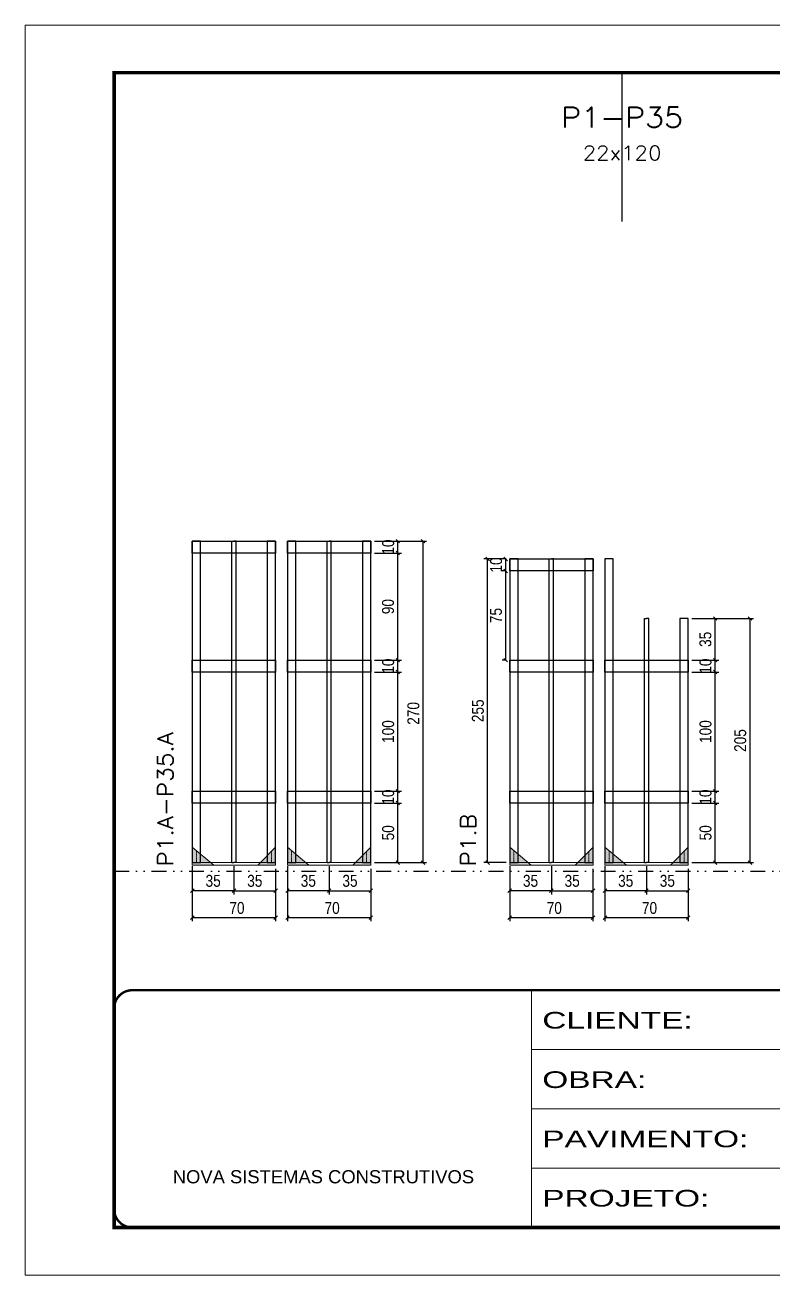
# Model space of a CAD drawing. Extents: x 14400 to 20667, y -21631 to 6985.
# Drawn here: x 16012 to 16640, y 4786 to 5836 of the extents above; entities that cross this region are included whole.
import ezdxf
from ezdxf.enums import TextEntityAlignment as Align

# ---------------------------------------------------------------- set-up
doc = ezdxf.new("R2010")
doc.units = 0
for name, pattern in [('CONTINUO', [0]), ('DASHED', [0.75, 0.5, -0.25]), ('DIVIDE2', [0.625, 0.25, -0.125, 0, -0.125, 0, -0.125]), ('HIDDEN', [0.375, 0.25, -0.125])]:
    doc.linetypes.add(name, pattern=pattern)
for name, color, linetype in [('COTA', 241, 'Continuous'), ('Nível', 160, 'Continuous'), ('SARR_2.2x10', 60, 'Continuous'), ('SARR_3.5x7', 81, 'Continuous'), ('SARR_7x7', 40, 'Continuous'), ('Texto de Titulo', 7, 'Continuous'), ('Texto Qtd Sarr', 242, 'Continuous')]:
    doc.layers.add(name, color=color, linetype=linetype)
for name, color, linetype, lineweight in [('Folhas', 255, 'Continuous', 9), ('Madeira', 126, 'Continuous', 18), ('Sarr 2.2x7', 40, 'Continuous', 9), ('SARRAFO DE PRESSAO', 251, 'DASHED', 9), ('Texto Seção', 7, 'Continuous', 15)]:
    doc.layers.add(name, color=color, linetype=linetype, lineweight=lineweight)
doc.styles.add('ARIAL', font='arial.ttf')
doc.styles.add('COTA TECNICA', font='techl___.ttf', dxfattribs={"height": 10})
doc.styles.add('REGUA-120', font='ROMANS.shx', dxfattribs={"height": 15})
doc.styles.add('ROMANS', font='romans.shx')
doc.styles.add('Tecnologia', font='')
doc.styles.get('Tecnologia').set_extended_font_data('Forgotten Futurist')
doc.dimstyles.new('PAINEL', dxfattribs={"dimtxt": 10, "dimasz": 3, "dimexe": 3, "dimexo": 3, "dimgap": 3, "dimtad": 1, "dimdec": 1, "dimzin": 12, "dimdsep": 46, "dimtxsty": 'COTA TECNICA', "dimblk1": 'OBLIQUE', "dimblk2": 'OBLIQUE', "dimsah": 1, "dimcen": 0.9, "dimclrd": 4, "dimclre": 4, "dimclrt": 240, "dimadec": 1, "dimazin": 3, "dimtfac": 1, "dimtdec": 1, "dimtmove": 0, "dimatfit": 3, "dimfxl": 1, "dimtolj": 1, "dimtzin": 12, "dimarcsym": 0})

# ---------------------------------------------------------------- blocks, each defined once
blk = doc.blocks.new('9999999999')
at = {"color": 30, "linetype": 'CONTINUO'}
for p, q in [((98564.6, 34230.2), (98564.6, 34429.4)), ((98564.6, 34379.6), (99584, 34379.6)), ((98564.6, 34329.8), (99488, 34329.8)), ((98564.6, 34280), (99488, 34280))]:
    blk.add_line(p, q, dxfattribs=at)
at = {"color": 30, "linetype": 'CONTINUO', "const_width": 2}
blk.add_lwpolyline([(99584, 34230.2), (99584, 34414.4, 0.414214), (99569, 34429.4), (98229, 34429.4, 0.414214), (98214, 34414.4), (98214, 34245.2, 0.414214), (98229, 34230.2), (99584, 34230.2)], format="xyb", dxfattribs=at)
at = {"layer": 'Folhas'}
blk.add_lwpolyline([(98139, 34190.2), (99624, 34190.2), (99624, 35240.2), (98139, 35240.2)], close=True, dxfattribs=at)
at = {"layer": 'Folhas', "color": 30, "const_width": 3}
blk.add_lwpolyline([(98214, 34230.2), (99584, 34230.2), (99584, 35200.2), (98214, 35200.2)], close=True, dxfattribs=at)
at = {"color": 7, "linetype": 'Continuous', "ltscale": 5, "style": 'ARIAL'}
blk.add_text('NOVA SISTEMAS CONSTRUTIVOS', height=11.059, dxfattribs=at).set_placement((98263.2, 34267.2))
at = {"layer": 'Folhas', "color": 7, "style": 'Tecnologia', "width": 1.5}
for s, p in [('CLIENTE:', (98573.7, 34397.2)), ('OBRA:', (98573.7, 34347.3)), ('PAVIMENTO:', (98573.7, 34297.5)), ('PROJETO:', (98573.7, 34247.7))]:
    blk.add_text(s, height=14, dxfattribs=at).set_placement(p)
blk = doc.blocks.new('_Oblique')
at = {"color": 0, "linetype": 'ByBlock', "lineweight": -2}
blk.add_line((-0.5, -0.5), (0.5, 0.5), dxfattribs=at)
blk = doc.blocks.new('*D599')
at = {"layer": 'COTA', "color": 4, "lineweight": -2, "transparency": 16777216}
for p, q in [((16302.6, 5127.4), (16302.6, 5083.3)), ((16232.6, 5114.4), (16232.6, 5083.3)), ((16302.6, 5086.3), (16232.6, 5086.3))]:
    blk.add_line(p, q, dxfattribs=at)
at = {"layer": 'Defpoints', "color": 0, "transparency": 16777216}
for p in [(16302.6, 5130.4), (16232.6, 5117.4), (16232.6, 5086.3)]:
    blk.add_point(p, dxfattribs=at)
at = {"layer": 'COTA', "color": 4, "lineweight": -2, "transparency": 16777216, "xscale": 3, "yscale": 3, "zscale": 3, "rotation": 180}
blk.add_blockref('_Oblique', (16232.6, 5086.3), dxfattribs=at)
at = {"layer": 'COTA', "color": 4, "lineweight": -2, "transparency": 16777216, "xscale": 3, "yscale": 3, "zscale": 3}
blk.add_blockref('_Oblique', (16302.6, 5086.3), dxfattribs=at)
at = {"layer": 'COTA', "color": 240, "transparency": 16777216, "insert": (16270.1, 5094.4), "char_height": 10, "attachment_point": 5, "style": 'COTA TECNICA'}
blk.add_mtext('\\A1;70', dxfattribs=at)
blk = doc.blocks.new('*D600')
at = {"layer": 'COTA', "color": 4, "lineweight": -2, "transparency": 16777216}
for p, q in [((16305.6, 5182.6), (16328.3, 5182.6)), ((16325.3, 5132.6), (16325.3, 5182.6)), ((16305.6, 5132.6), (16328.3, 5132.6))]:
    blk.add_line(p, q, dxfattribs=at)
at = {"layer": 'Defpoints', "color": 0, "transparency": 16777216}
for p in [(16302.6, 5182.6), (16325.3, 5182.6), (16302.6, 5132.6)]:
    blk.add_point(p, dxfattribs=at)
at = {"layer": 'COTA', "color": 4, "lineweight": -2, "transparency": 16777216, "xscale": 3, "yscale": 3, "zscale": 3}
for p, rotation in [((16325.3, 5182.6), 90), ((16325.3, 5132.6), 270)]:
    blk.add_blockref('_Oblique', p, dxfattribs=dict(at, rotation=rotation))
at = {"layer": 'COTA', "color": 240, "transparency": 16777216, "insert": (16317.2, 5157.6), "char_height": 10, "attachment_point": 5, "rotation": 90, "style": 'COTA TECNICA'}
blk.add_mtext('\\A1;50', dxfattribs=at)
blk = doc.blocks.new('*D601')
at = {"layer": 'COTA', "color": 4, "lineweight": -2, "transparency": 16777216}
for p, q in [((16305.6, 5192.6), (16328.3, 5192.6)), ((16325.3, 5182.6), (16325.3, 5192.6)), ((16305.6, 5182.6), (16328.3, 5182.6))]:
    blk.add_line(p, q, dxfattribs=at)
at = {"layer": 'Defpoints', "color": 0, "transparency": 16777216}
for p in [(16302.6, 5192.6), (16325.3, 5192.6), (16302.6, 5182.6)]:
    blk.add_point(p, dxfattribs=at)
at = {"layer": 'COTA', "color": 4, "lineweight": -2, "transparency": 16777216, "xscale": 3, "yscale": 3, "zscale": 3}
for p, rotation in [((16325.3, 5192.6), 90), ((16325.3, 5182.6), 270)]:
    blk.add_blockref('_Oblique', p, dxfattribs=dict(at, rotation=rotation))
at = {"layer": 'COTA', "color": 240, "transparency": 16777216, "insert": (16317.2, 5187.6), "char_height": 10, "attachment_point": 5, "rotation": 90, "style": 'COTA TECNICA'}
blk.add_mtext('\\A1;10', dxfattribs=at)
blk = doc.blocks.new('*D602')
at = {"layer": 'COTA', "color": 4, "lineweight": -2, "transparency": 16777216}
for p, q in [((16305.6, 5292.6), (16328.3, 5292.6)), ((16325.3, 5192.6), (16325.3, 5292.6)), ((16305.6, 5192.6), (16328.3, 5192.6))]:
    blk.add_line(p, q, dxfattribs=at)
at = {"layer": 'Defpoints', "color": 0, "transparency": 16777216}
for p in [(16302.6, 5292.6), (16325.3, 5292.6), (16302.6, 5192.6)]:
    blk.add_point(p, dxfattribs=at)
at = {"layer": 'COTA', "color": 4, "lineweight": -2, "transparency": 16777216, "xscale": 3, "yscale": 3, "zscale": 3}
for p, rotation in [((16325.3, 5292.6), 90), ((16325.3, 5192.6), 270)]:
    blk.add_blockref('_Oblique', p, dxfattribs=dict(at, rotation=rotation))
at = {"layer": 'COTA', "color": 240, "transparency": 16777216, "insert": (16317.2, 5242.6), "char_height": 10, "attachment_point": 5, "rotation": 90, "style": 'COTA TECNICA'}
blk.add_mtext('\\A1;100', dxfattribs=at)
blk = doc.blocks.new('*D603')
at = {"layer": 'COTA', "color": 4, "lineweight": -2, "transparency": 16777216}
for p, q in [((16305.6, 5302.6), (16328.3, 5302.6)), ((16325.3, 5292.6), (16325.3, 5302.6)), ((16305.6, 5292.6), (16328.3, 5292.6))]:
    blk.add_line(p, q, dxfattribs=at)
at = {"layer": 'Defpoints', "color": 0, "transparency": 16777216}
for p in [(16302.6, 5302.6), (16325.3, 5302.6), (16302.6, 5292.6)]:
    blk.add_point(p, dxfattribs=at)
at = {"layer": 'COTA', "color": 4, "lineweight": -2, "transparency": 16777216, "xscale": 3, "yscale": 3, "zscale": 3}
for p, rotation in [((16325.3, 5302.6), 90), ((16325.3, 5292.6), 270)]:
    blk.add_blockref('_Oblique', p, dxfattribs=dict(at, rotation=rotation))
at = {"layer": 'COTA', "color": 240, "transparency": 16777216, "insert": (16317.2, 5297.6), "char_height": 10, "attachment_point": 5, "rotation": 90, "style": 'COTA TECNICA'}
blk.add_mtext('\\A1;10', dxfattribs=at)
blk = doc.blocks.new('*D604')
at = {"layer": 'COTA', "color": 4, "lineweight": -2, "transparency": 16777216}
for p, q in [((16305.6, 5402.6), (16349.5, 5402.6)), ((16346.5, 5132.6), (16346.5, 5402.6)), ((16305.6, 5132.6), (16349.5, 5132.6))]:
    blk.add_line(p, q, dxfattribs=at)
at = {"layer": 'Defpoints', "color": 0, "transparency": 16777216}
for p in [(16302.6, 5402.6), (16346.5, 5402.6), (16302.6, 5132.6)]:
    blk.add_point(p, dxfattribs=at)
at = {"layer": 'COTA', "color": 4, "lineweight": -2, "transparency": 16777216, "xscale": 3, "yscale": 3, "zscale": 3}
for p, rotation in [((16346.5, 5402.6), 90), ((16346.5, 5132.6), 270)]:
    blk.add_blockref('_Oblique', p, dxfattribs=dict(at, rotation=rotation))
at = {"layer": 'COTA', "color": 240, "transparency": 16777216, "insert": (16338.4, 5257.9), "char_height": 10, "attachment_point": 5, "rotation": 90, "style": 'COTA TECNICA'}
blk.add_mtext('\\A1;270', dxfattribs=at)
blk = doc.blocks.new('*D605')
at = {"layer": 'COTA', "color": 4, "lineweight": -2, "transparency": 16777216}
for p, q in [((16222.6, 5127.4), (16222.6, 5083.3)), ((16152.6, 5114.4), (16152.6, 5083.3)), ((16222.6, 5086.3), (16152.6, 5086.3))]:
    blk.add_line(p, q, dxfattribs=at)
at = {"layer": 'Defpoints', "color": 0, "transparency": 16777216}
for p in [(16222.6, 5130.4), (16152.6, 5117.4), (16152.6, 5086.3)]:
    blk.add_point(p, dxfattribs=at)
at = {"layer": 'COTA', "color": 4, "lineweight": -2, "transparency": 16777216, "xscale": 3, "yscale": 3, "zscale": 3, "rotation": 180}
blk.add_blockref('_Oblique', (16152.6, 5086.3), dxfattribs=at)
at = {"layer": 'COTA', "color": 4, "lineweight": -2, "transparency": 16777216, "xscale": 3, "yscale": 3, "zscale": 3}
blk.add_blockref('_Oblique', (16222.6, 5086.3), dxfattribs=at)
at = {"layer": 'COTA', "color": 240, "transparency": 16777216, "insert": (16190.1, 5094.4), "char_height": 10, "attachment_point": 5, "style": 'COTA TECNICA'}
blk.add_mtext('\\A1;70', dxfattribs=at)
blk = doc.blocks.new('*D606')
at = {"layer": 'COTA', "color": 4, "lineweight": -2, "transparency": 16777216}
for p, q in [((16152.6, 5129.6), (16152.6, 5105.9)), ((16187.6, 5129.6), (16187.6, 5105.9)), ((16187.6, 5108.9), (16152.6, 5108.9))]:
    blk.add_line(p, q, dxfattribs=at)
at = {"layer": 'Defpoints', "color": 0, "transparency": 16777216}
for p in [(16152.6, 5132.6), (16187.6, 5132.6), (16152.6, 5108.9)]:
    blk.add_point(p, dxfattribs=at)
at = {"layer": 'COTA', "color": 4, "lineweight": -2, "transparency": 16777216, "xscale": 3, "yscale": 3, "zscale": 3, "rotation": 180}
blk.add_blockref('_Oblique', (16152.6, 5108.9), dxfattribs=at)
at = {"layer": 'COTA', "color": 4, "lineweight": -2, "transparency": 16777216, "xscale": 3, "yscale": 3, "zscale": 3}
blk.add_blockref('_Oblique', (16187.6, 5108.9), dxfattribs=at)
at = {"layer": 'COTA', "color": 240, "transparency": 16777216, "insert": (16170.1, 5117.2), "char_height": 10, "attachment_point": 5, "style": 'COTA TECNICA'}
blk.add_mtext('\\A1;35', dxfattribs=at)
blk = doc.blocks.new('*D607')
at = {"layer": 'COTA', "color": 4, "lineweight": -2, "transparency": 16777216}
for p, q in [((16305.6, 5392.6), (16328.3, 5392.6)), ((16325.3, 5302.6), (16325.3, 5392.6)), ((16305.6, 5302.6), (16328.3, 5302.6))]:
    blk.add_line(p, q, dxfattribs=at)
at = {"layer": 'Defpoints', "color": 0, "transparency": 16777216}
for p in [(16302.6, 5392.6), (16325.3, 5392.6), (16302.6, 5302.6)]:
    blk.add_point(p, dxfattribs=at)
at = {"layer": 'COTA', "color": 4, "lineweight": -2, "transparency": 16777216, "xscale": 3, "yscale": 3, "zscale": 3}
for p, rotation in [((16325.3, 5392.6), 90), ((16325.3, 5302.6), 270)]:
    blk.add_blockref('_Oblique', p, dxfattribs=dict(at, rotation=rotation))
at = {"layer": 'COTA', "color": 240, "transparency": 16777216, "insert": (16317.1, 5347.6), "char_height": 10, "attachment_point": 5, "rotation": 90, "style": 'COTA TECNICA'}
blk.add_mtext('\\A1;90', dxfattribs=at)
blk = doc.blocks.new('*D608')
at = {"layer": 'COTA', "color": 4, "lineweight": -2, "transparency": 16777216}
for p, q in [((16305.6, 5402.6), (16328.3, 5402.6)), ((16325.3, 5392.6), (16325.3, 5402.6)), ((16305.6, 5392.6), (16328.3, 5392.6))]:
    blk.add_line(p, q, dxfattribs=at)
at = {"layer": 'Defpoints', "color": 0, "transparency": 16777216}
for p in [(16302.6, 5402.6), (16325.3, 5402.6), (16302.6, 5392.6)]:
    blk.add_point(p, dxfattribs=at)
at = {"layer": 'COTA', "color": 4, "lineweight": -2, "transparency": 16777216, "xscale": 3, "yscale": 3, "zscale": 3}
for p, rotation in [((16325.3, 5402.6), 90), ((16325.3, 5392.6), 270)]:
    blk.add_blockref('_Oblique', p, dxfattribs=dict(at, rotation=rotation))
at = {"layer": 'COTA', "color": 240, "transparency": 16777216, "insert": (16317.2, 5397.6), "char_height": 10, "attachment_point": 5, "rotation": 90, "style": 'COTA TECNICA'}
blk.add_mtext('\\A1;10', dxfattribs=at)
blk = doc.blocks.new('*D609')
at = {"layer": 'COTA', "color": 4, "lineweight": -2, "transparency": 16777216}
for p, q in [((16232.6, 5129.6), (16232.6, 5105.9)), ((16267.6, 5129.6), (16267.6, 5105.9)), ((16267.6, 5108.9), (16232.6, 5108.9))]:
    blk.add_line(p, q, dxfattribs=at)
at = {"layer": 'Defpoints', "color": 0, "transparency": 16777216}
for p in [(16232.6, 5132.6), (16267.6, 5132.6), (16232.6, 5108.9)]:
    blk.add_point(p, dxfattribs=at)
at = {"layer": 'COTA', "color": 4, "lineweight": -2, "transparency": 16777216, "xscale": 3, "yscale": 3, "zscale": 3, "rotation": 180}
blk.add_blockref('_Oblique', (16232.6, 5108.9), dxfattribs=at)
at = {"layer": 'COTA', "color": 4, "lineweight": -2, "transparency": 16777216, "xscale": 3, "yscale": 3, "zscale": 3}
blk.add_blockref('_Oblique', (16267.6, 5108.9), dxfattribs=at)
at = {"layer": 'COTA', "color": 240, "transparency": 16777216, "insert": (16250.1, 5117.2), "char_height": 10, "attachment_point": 5, "style": 'COTA TECNICA'}
blk.add_mtext('\\A1;35', dxfattribs=at)
blk = doc.blocks.new('*D610')
at = {"layer": 'COTA', "color": 4, "lineweight": -2, "transparency": 16777216}
for p, q in [((16187.6, 5129.6), (16187.6, 5105.9)), ((16222.6, 5127.4), (16222.6, 5105.9)), ((16187.6, 5108.9), (16222.6, 5108.9))]:
    blk.add_line(p, q, dxfattribs=at)
at = {"layer": 'Defpoints', "color": 0, "transparency": 16777216}
for p in [(16187.6, 5132.6), (16222.6, 5130.4), (16222.6, 5108.9)]:
    blk.add_point(p, dxfattribs=at)
at = {"layer": 'COTA', "color": 4, "lineweight": -2, "transparency": 16777216, "xscale": 3, "yscale": 3, "zscale": 3, "rotation": 180}
blk.add_blockref('_Oblique', (16187.6, 5108.9), dxfattribs=at)
at = {"layer": 'COTA', "color": 4, "lineweight": -2, "transparency": 16777216, "xscale": 3, "yscale": 3, "zscale": 3}
blk.add_blockref('_Oblique', (16222.6, 5108.9), dxfattribs=at)
at = {"layer": 'COTA', "color": 240, "transparency": 16777216, "insert": (16205.1, 5117.2), "char_height": 10, "attachment_point": 5, "style": 'COTA TECNICA'}
blk.add_mtext('\\A1;35', dxfattribs=at)
blk = doc.blocks.new('*D611')
at = {"layer": 'COTA', "color": 4, "lineweight": -2, "transparency": 16777216}
for p, q in [((16267.6, 5129.6), (16267.6, 5105.9)), ((16302.6, 5127.4), (16302.6, 5105.9)), ((16267.6, 5108.9), (16302.6, 5108.9))]:
    blk.add_line(p, q, dxfattribs=at)
at = {"layer": 'Defpoints', "color": 0, "transparency": 16777216}
for p in [(16267.6, 5132.6), (16302.6, 5130.4), (16302.6, 5108.9)]:
    blk.add_point(p, dxfattribs=at)
at = {"layer": 'COTA', "color": 4, "lineweight": -2, "transparency": 16777216, "xscale": 3, "yscale": 3, "zscale": 3, "rotation": 180}
blk.add_blockref('_Oblique', (16267.6, 5108.9), dxfattribs=at)
at = {"layer": 'COTA', "color": 4, "lineweight": -2, "transparency": 16777216, "xscale": 3, "yscale": 3, "zscale": 3}
blk.add_blockref('_Oblique', (16302.6, 5108.9), dxfattribs=at)
at = {"layer": 'COTA', "color": 240, "transparency": 16777216, "insert": (16285.1, 5117.2), "char_height": 10, "attachment_point": 5, "style": 'COTA TECNICA'}
blk.add_mtext('\\A1;35', dxfattribs=at)
blk = doc.blocks.new('*D615')
at = {"layer": 'COTA', "color": 4, "lineweight": -2, "transparency": 16777216}
for p, q in [((16569.3, 5127.4), (16569.3, 5083.3)), ((16499.3, 5114.4), (16499.3, 5083.3)), ((16569.3, 5086.3), (16499.3, 5086.3))]:
    blk.add_line(p, q, dxfattribs=at)
at = {"layer": 'Defpoints', "color": 0, "transparency": 16777216}
for p in [(16569.3, 5130.4), (16499.3, 5117.4), (16499.3, 5086.3)]:
    blk.add_point(p, dxfattribs=at)
at = {"layer": 'COTA', "color": 4, "lineweight": -2, "transparency": 16777216, "xscale": 3, "yscale": 3, "zscale": 3, "rotation": 180}
blk.add_blockref('_Oblique', (16499.3, 5086.3), dxfattribs=at)
at = {"layer": 'COTA', "color": 4, "lineweight": -2, "transparency": 16777216, "xscale": 3, "yscale": 3, "zscale": 3}
blk.add_blockref('_Oblique', (16569.3, 5086.3), dxfattribs=at)
at = {"layer": 'COTA', "color": 240, "transparency": 16777216, "insert": (16536.8, 5094.4), "char_height": 10, "attachment_point": 5, "style": 'COTA TECNICA'}
blk.add_mtext('\\A1;70', dxfattribs=at)
blk = doc.blocks.new('*D616')
at = {"layer": 'COTA', "color": 4, "lineweight": -2, "transparency": 16777216}
for p, q in [((16572.3, 5182.6), (16595, 5182.6)), ((16592, 5132.6), (16592, 5182.6)), ((16572.3, 5132.6), (16595, 5132.6))]:
    blk.add_line(p, q, dxfattribs=at)
at = {"layer": 'Defpoints', "color": 0, "transparency": 16777216}
for p in [(16569.3, 5182.6), (16592, 5182.6), (16569.3, 5132.6)]:
    blk.add_point(p, dxfattribs=at)
at = {"layer": 'COTA', "color": 4, "lineweight": -2, "transparency": 16777216, "xscale": 3, "yscale": 3, "zscale": 3}
for p, rotation in [((16592, 5182.6), 90), ((16592, 5132.6), 270)]:
    blk.add_blockref('_Oblique', p, dxfattribs=dict(at, rotation=rotation))
at = {"layer": 'COTA', "color": 240, "transparency": 16777216, "insert": (16583.9, 5157.6), "char_height": 10, "attachment_point": 5, "rotation": 90, "style": 'COTA TECNICA'}
blk.add_mtext('\\A1;50', dxfattribs=at)
blk = doc.blocks.new('*D617')
at = {"layer": 'COTA', "color": 4, "lineweight": -2, "transparency": 16777216}
for p, q in [((16572.3, 5192.6), (16595, 5192.6)), ((16592, 5182.6), (16592, 5192.6)), ((16572.3, 5182.6), (16595, 5182.6))]:
    blk.add_line(p, q, dxfattribs=at)
at = {"layer": 'Defpoints', "color": 0, "transparency": 16777216}
for p in [(16569.3, 5192.6), (16592, 5192.6), (16569.3, 5182.6)]:
    blk.add_point(p, dxfattribs=at)
at = {"layer": 'COTA', "color": 4, "lineweight": -2, "transparency": 16777216, "xscale": 3, "yscale": 3, "zscale": 3}
for p, rotation in [((16592, 5192.6), 90), ((16592, 5182.6), 270)]:
    blk.add_blockref('_Oblique', p, dxfattribs=dict(at, rotation=rotation))
at = {"layer": 'COTA', "color": 240, "transparency": 16777216, "insert": (16583.9, 5187.6), "char_height": 10, "attachment_point": 5, "rotation": 90, "style": 'COTA TECNICA'}
blk.add_mtext('\\A1;10', dxfattribs=at)
blk = doc.blocks.new('*D618')
at = {"layer": 'COTA', "color": 4, "lineweight": -2, "transparency": 16777216}
for p, q in [((16572.3, 5292.6), (16595, 5292.6)), ((16592, 5192.6), (16592, 5292.6)), ((16572.3, 5192.6), (16595, 5192.6))]:
    blk.add_line(p, q, dxfattribs=at)
at = {"layer": 'Defpoints', "color": 0, "transparency": 16777216}
for p in [(16569.3, 5292.6), (16592, 5292.6), (16569.3, 5192.6)]:
    blk.add_point(p, dxfattribs=at)
at = {"layer": 'COTA', "color": 4, "lineweight": -2, "transparency": 16777216, "xscale": 3, "yscale": 3, "zscale": 3}
for p, rotation in [((16592, 5292.6), 90), ((16592, 5192.6), 270)]:
    blk.add_blockref('_Oblique', p, dxfattribs=dict(at, rotation=rotation))
at = {"layer": 'COTA', "color": 240, "transparency": 16777216, "insert": (16583.9, 5242.6), "char_height": 10, "attachment_point": 5, "rotation": 90, "style": 'COTA TECNICA'}
blk.add_mtext('\\A1;100', dxfattribs=at)
blk = doc.blocks.new('*D619')
at = {"layer": 'COTA', "color": 4, "lineweight": -2, "transparency": 16777216}
for p, q in [((16572.3, 5302.6), (16595, 5302.6)), ((16592, 5292.6), (16592, 5302.6)), ((16572.3, 5292.6), (16595, 5292.6))]:
    blk.add_line(p, q, dxfattribs=at)
at = {"layer": 'Defpoints', "color": 0, "transparency": 16777216}
for p in [(16569.3, 5302.6), (16592, 5302.6), (16569.3, 5292.6)]:
    blk.add_point(p, dxfattribs=at)
at = {"layer": 'COTA', "color": 4, "lineweight": -2, "transparency": 16777216, "xscale": 3, "yscale": 3, "zscale": 3}
for p, rotation in [((16592, 5302.6), 90), ((16592, 5292.6), 270)]:
    blk.add_blockref('_Oblique', p, dxfattribs=dict(at, rotation=rotation))
at = {"layer": 'COTA', "color": 240, "transparency": 16777216, "insert": (16583.9, 5297.6), "char_height": 10, "attachment_point": 5, "rotation": 90, "style": 'COTA TECNICA'}
blk.add_mtext('\\A1;10', dxfattribs=at)
blk = doc.blocks.new('*D620')
at = {"layer": 'COTA', "color": 4, "lineweight": -2, "transparency": 16777216}
for p, q in [((16489.3, 5127.4), (16489.3, 5083.3)), ((16419.3, 5114.4), (16419.3, 5083.3)), ((16489.3, 5086.3), (16419.3, 5086.3))]:
    blk.add_line(p, q, dxfattribs=at)
at = {"layer": 'Defpoints', "color": 0, "transparency": 16777216}
for p in [(16489.3, 5130.4), (16419.3, 5117.4), (16419.3, 5086.3)]:
    blk.add_point(p, dxfattribs=at)
at = {"layer": 'COTA', "color": 4, "lineweight": -2, "transparency": 16777216, "xscale": 3, "yscale": 3, "zscale": 3, "rotation": 180}
blk.add_blockref('_Oblique', (16419.3, 5086.3), dxfattribs=at)
at = {"layer": 'COTA', "color": 4, "lineweight": -2, "transparency": 16777216, "xscale": 3, "yscale": 3, "zscale": 3}
blk.add_blockref('_Oblique', (16489.3, 5086.3), dxfattribs=at)
at = {"layer": 'COTA', "color": 240, "transparency": 16777216, "insert": (16456.8, 5094.4), "char_height": 10, "attachment_point": 5, "style": 'COTA TECNICA'}
blk.add_mtext('\\A1;70', dxfattribs=at)
blk = doc.blocks.new('*D621')
at = {"layer": 'COTA', "color": 4, "lineweight": -2, "transparency": 16777216}
for p, q in [((16419.3, 5129.6), (16419.3, 5105.9)), ((16454.3, 5129.6), (16454.3, 5105.9)), ((16454.3, 5108.9), (16419.3, 5108.9))]:
    blk.add_line(p, q, dxfattribs=at)
at = {"layer": 'Defpoints', "color": 0, "transparency": 16777216}
for p in [(16419.3, 5132.6), (16454.3, 5132.6), (16419.3, 5108.9)]:
    blk.add_point(p, dxfattribs=at)
at = {"layer": 'COTA', "color": 4, "lineweight": -2, "transparency": 16777216, "xscale": 3, "yscale": 3, "zscale": 3, "rotation": 180}
blk.add_blockref('_Oblique', (16419.3, 5108.9), dxfattribs=at)
at = {"layer": 'COTA', "color": 4, "lineweight": -2, "transparency": 16777216, "xscale": 3, "yscale": 3, "zscale": 3}
blk.add_blockref('_Oblique', (16454.3, 5108.9), dxfattribs=at)
at = {"layer": 'COTA', "color": 240, "transparency": 16777216, "insert": (16436.8, 5117.2), "char_height": 10, "attachment_point": 5, "style": 'COTA TECNICA'}
blk.add_mtext('\\A1;35', dxfattribs=at)
blk = doc.blocks.new('*D612')
at = {"layer": 'COTA', "color": 4, "lineweight": -2, "transparency": 16777216}
for p, q in [((16499.3, 5129.6), (16499.3, 5105.9)), ((16534.3, 5129.6), (16534.3, 5105.9)), ((16534.3, 5108.9), (16499.3, 5108.9))]:
    blk.add_line(p, q, dxfattribs=at)
at = {"layer": 'Defpoints', "color": 0, "transparency": 16777216}
for p in [(16499.3, 5132.6), (16534.3, 5132.6), (16499.3, 5108.9)]:
    blk.add_point(p, dxfattribs=at)
at = {"layer": 'COTA', "color": 4, "lineweight": -2, "transparency": 16777216, "xscale": 3, "yscale": 3, "zscale": 3, "rotation": 180}
blk.add_blockref('_Oblique', (16499.3, 5108.9), dxfattribs=at)
at = {"layer": 'COTA', "color": 4, "lineweight": -2, "transparency": 16777216, "xscale": 3, "yscale": 3, "zscale": 3}
blk.add_blockref('_Oblique', (16534.3, 5108.9), dxfattribs=at)
at = {"layer": 'COTA', "color": 240, "transparency": 16777216, "insert": (16516.8, 5117.2), "char_height": 10, "attachment_point": 5, "style": 'COTA TECNICA'}
blk.add_mtext('\\A1;35', dxfattribs=at)
blk = doc.blocks.new('*D613')
at = {"layer": 'COTA', "color": 4, "lineweight": -2, "transparency": 16777216}
for p, q in [((16454.3, 5129.6), (16454.3, 5105.9)), ((16489.3, 5127.4), (16489.3, 5105.9)), ((16454.3, 5108.9), (16489.3, 5108.9))]:
    blk.add_line(p, q, dxfattribs=at)
at = {"layer": 'Defpoints', "color": 0, "transparency": 16777216}
for p in [(16454.3, 5132.6), (16489.3, 5130.4), (16489.3, 5108.9)]:
    blk.add_point(p, dxfattribs=at)
at = {"layer": 'COTA', "color": 4, "lineweight": -2, "transparency": 16777216, "xscale": 3, "yscale": 3, "zscale": 3, "rotation": 180}
blk.add_blockref('_Oblique', (16454.3, 5108.9), dxfattribs=at)
at = {"layer": 'COTA', "color": 4, "lineweight": -2, "transparency": 16777216, "xscale": 3, "yscale": 3, "zscale": 3}
blk.add_blockref('_Oblique', (16489.3, 5108.9), dxfattribs=at)
at = {"layer": 'COTA', "color": 240, "transparency": 16777216, "insert": (16471.8, 5117.2), "char_height": 10, "attachment_point": 5, "style": 'COTA TECNICA'}
blk.add_mtext('\\A1;35', dxfattribs=at)
blk = doc.blocks.new('*D614')
at = {"layer": 'COTA', "color": 4, "lineweight": -2, "transparency": 16777216}
for p, q in [((16534.3, 5129.6), (16534.3, 5105.9)), ((16569.3, 5127.4), (16569.3, 5105.9)), ((16534.3, 5108.9), (16569.3, 5108.9))]:
    blk.add_line(p, q, dxfattribs=at)
at = {"layer": 'Defpoints', "color": 0, "transparency": 16777216}
for p in [(16534.3, 5132.6), (16569.3, 5130.4), (16569.3, 5108.9)]:
    blk.add_point(p, dxfattribs=at)
at = {"layer": 'COTA', "color": 4, "lineweight": -2, "transparency": 16777216, "xscale": 3, "yscale": 3, "zscale": 3, "rotation": 180}
blk.add_blockref('_Oblique', (16534.3, 5108.9), dxfattribs=at)
at = {"layer": 'COTA', "color": 4, "lineweight": -2, "transparency": 16777216, "xscale": 3, "yscale": 3, "zscale": 3}
blk.add_blockref('_Oblique', (16569.3, 5108.9), dxfattribs=at)
at = {"layer": 'COTA', "color": 240, "transparency": 16777216, "insert": (16551.8, 5117.2), "char_height": 10, "attachment_point": 5, "style": 'COTA TECNICA'}
blk.add_mtext('\\A1;35', dxfattribs=at)
blk = doc.blocks.new('*D622')
at = {"layer": 'COTA', "color": 4, "lineweight": -2, "transparency": 16777216}
for p, q in [((16572.3, 5337.6), (16595, 5337.6)), ((16592, 5302.6), (16592, 5337.6)), ((16572.3, 5302.6), (16595, 5302.6))]:
    blk.add_line(p, q, dxfattribs=at)
at = {"layer": 'Defpoints', "color": 0, "transparency": 16777216}
for p in [(16569.3, 5337.6), (16592, 5337.6), (16569.3, 5302.6)]:
    blk.add_point(p, dxfattribs=at)
at = {"layer": 'COTA', "color": 4, "lineweight": -2, "transparency": 16777216, "xscale": 3, "yscale": 3, "zscale": 3}
for p, rotation in [((16592, 5337.6), 90), ((16592, 5302.6), 270)]:
    blk.add_blockref('_Oblique', p, dxfattribs=dict(at, rotation=rotation))
at = {"layer": 'COTA', "color": 240, "transparency": 16777216, "insert": (16583.8, 5320.1), "char_height": 10, "attachment_point": 5, "rotation": 90, "style": 'COTA TECNICA'}
blk.add_mtext('\\A1;35', dxfattribs=at)
blk = doc.blocks.new('*D623')
at = {"layer": 'COTA', "color": 4, "lineweight": -2, "transparency": 16777216}
for p, q in [((16572.3, 5337.6), (16624.2, 5337.6)), ((16621.2, 5337.6), (16621.2, 5132.6)), ((16572.3, 5132.6), (16624.2, 5132.6))]:
    blk.add_line(p, q, dxfattribs=at)
at = {"layer": 'Defpoints', "color": 0, "transparency": 16777216}
for p in [(16569.3, 5337.6), (16569.3, 5132.6), (16621.2, 5132.6)]:
    blk.add_point(p, dxfattribs=at)
at = {"layer": 'COTA', "color": 4, "lineweight": -2, "transparency": 16777216, "xscale": 3, "yscale": 3, "zscale": 3}
for p, rotation in [((16621.2, 5337.6), 90), ((16621.2, 5132.6), 270)]:
    blk.add_blockref('_Oblique', p, dxfattribs=dict(at, rotation=rotation))
at = {"layer": 'COTA', "color": 240, "transparency": 16777216, "insert": (16613.1, 5235.1), "char_height": 10, "attachment_point": 5, "rotation": 90, "style": 'COTA TECNICA'}
blk.add_mtext('\\A1;205', dxfattribs=at)
blk = doc.blocks.new('*D624')
at = {"layer": 'COTA', "color": 4, "lineweight": -2, "transparency": 16777216}
for p, q in [((16416.3, 5387.6), (16397.7, 5387.6)), ((16400.7, 5132.6), (16400.7, 5387.6)), ((16416.3, 5132.6), (16397.7, 5132.6))]:
    blk.add_line(p, q, dxfattribs=at)
at = {"layer": 'Defpoints', "color": 0, "transparency": 16777216}
for p in [(16400.7, 5387.6), (16419.3, 5387.6), (16419.3, 5132.6)]:
    blk.add_point(p, dxfattribs=at)
at = {"layer": 'COTA', "color": 4, "lineweight": -2, "transparency": 16777216, "xscale": 3, "yscale": 3, "zscale": 3}
for p, rotation in [((16400.7, 5387.6), 90), ((16400.7, 5132.6), 270)]:
    blk.add_blockref('_Oblique', p, dxfattribs=dict(at, rotation=rotation))
at = {"layer": 'COTA', "color": 240, "transparency": 16777216, "insert": (16392.6, 5260.1), "char_height": 10, "attachment_point": 5, "rotation": 90, "style": 'COTA TECNICA'}
blk.add_mtext('\\A1;255', dxfattribs=at)
blk = doc.blocks.new('*D625')
at = {"layer": 'COTA', "color": 4, "lineweight": -2, "transparency": 16777216}
for p, q in [((16416.3, 5377.6), (16413, 5377.6)), ((16416, 5302.6), (16416, 5377.6)), ((16416.3, 5302.6), (16413, 5302.6))]:
    blk.add_line(p, q, dxfattribs=at)
at = {"layer": 'Defpoints', "color": 0, "transparency": 16777216}
for p in [(16416, 5377.6), (16419.3, 5377.6), (16419.3, 5302.6)]:
    blk.add_point(p, dxfattribs=at)
at = {"layer": 'COTA', "color": 4, "lineweight": -2, "transparency": 16777216, "xscale": 3, "yscale": 3, "zscale": 3}
for p, rotation in [((16416, 5377.6), 90), ((16416, 5302.6), 270)]:
    blk.add_blockref('_Oblique', p, dxfattribs=dict(at, rotation=rotation))
at = {"layer": 'COTA', "color": 240, "transparency": 16777216, "insert": (16407.8, 5340.1), "char_height": 10, "attachment_point": 5, "rotation": 90, "style": 'COTA TECNICA'}
blk.add_mtext('\\A1;75', dxfattribs=at)
blk = doc.blocks.new('*D626')
at = {"layer": 'COTA', "color": 4, "lineweight": -2, "transparency": 16777216}
for p, q in [((16416.3, 5387.6), (16413, 5387.6)), ((16416, 5377.6), (16416, 5387.6)), ((16416.3, 5377.6), (16413, 5377.6))]:
    blk.add_line(p, q, dxfattribs=at)
at = {"layer": 'Defpoints', "color": 0, "transparency": 16777216}
for p in [(16416, 5387.6), (16419.3, 5387.6), (16419.3, 5377.6)]:
    blk.add_point(p, dxfattribs=at)
at = {"layer": 'COTA', "color": 4, "lineweight": -2, "transparency": 16777216, "xscale": 3, "yscale": 3, "zscale": 3}
for p, rotation in [((16416, 5387.6), 90), ((16416, 5377.6), 270)]:
    blk.add_blockref('_Oblique', p, dxfattribs=dict(at, rotation=rotation))
at = {"layer": 'COTA', "color": 240, "transparency": 16777216, "insert": (16407.9, 5382.6), "char_height": 10, "attachment_point": 5, "rotation": 90, "style": 'COTA TECNICA'}
blk.add_mtext('\\A1;10', dxfattribs=at)
blk = doc.blocks.new('titulo1')
at = {"layer": 'Defpoints', "color": 252, "linetype": 'HIDDEN', "ltscale": 2}
blk.add_line((0, 0), (0, 125), dxfattribs=at)
at = {"layer": 'Defpoints', "style": 'ROMANS', "oblique": 15}
blk.add_attdef('FOLHA', text='', height=10, dxfattribs=at).set_placement((0, 15.6), align=Align.MIDDLE_CENTER)
at = {"layer": 'Texto Qtd Sarr', "color": 3, "style": 'ROMANS', "oblique": 15}
for tag, height, p in [('TITULO', 17, (0, 71.4)), ('SEÇÃO', 12, (0, 41.5))]:
    blk.add_attdef(tag, text='', height=height, dxfattribs=at).set_placement(p, align=Align.MIDDLE_CENTER)

msp = doc.modelspace()

# ---------------------------------------------------------------- hatches: boundary and pattern name
at = {"layer": 'Madeira'}
h = msp.add_hatch(color=252, dxfattribs=at)
h.dxf.hatch_style = 2
h.paths.add_polyline_path([(16152.57, 5145.44), (16152.57, 5130.44), (16170.57, 5130.44)])
h = msp.add_hatch(color=252, dxfattribs=at)
h.dxf.hatch_style = 2
h.paths.add_polyline_path([(16222.57, 5145.44), (16222.57, 5130.44), (16207.57, 5130.44)])
h = msp.add_hatch(color=252, dxfattribs=at)
h.dxf.hatch_style = 2
h.paths.add_polyline_path([(16232.57, 5145.44), (16232.57, 5130.44), (16250.57, 5130.44)])
h = msp.add_hatch(color=252, dxfattribs=at)
h.dxf.hatch_style = 2
h.paths.add_polyline_path([(16302.57, 5145.44), (16302.57, 5130.44), (16287.57, 5130.44)])
h = msp.add_hatch(color=252, dxfattribs=at)
h.dxf.hatch_style = 2
h.paths.add_polyline_path([(16419.35, 5145.44), (16419.35, 5130.44), (16437.35, 5130.44)])
h = msp.add_hatch(color=252, dxfattribs=at)
h.dxf.hatch_style = 2
h.paths.add_polyline_path([(16489.35, 5145.44), (16489.35, 5130.44), (16474.35, 5130.44)])
h = msp.add_hatch(color=252, dxfattribs=at)
h.dxf.hatch_style = 2
h.paths.add_polyline_path([(16499.35, 5145.44), (16499.35, 5130.44), (16517.35, 5130.44)])
h = msp.add_hatch(color=252, dxfattribs=at)
h.dxf.hatch_style = 2
h.paths.add_polyline_path([(16569.35, 5145.44), (16569.35, 5130.44), (16554.35, 5130.44)])

# ---------------------------------------------------------------- linework, layer by layer
at = {"layer": 'Madeira', "color": 1, "linetype": 'HIDDEN'}
for p, q in [((16156.07, 5141.94), (16156.07, 5132.64)), ((16156.07, 5141.94), (16156.07, 5132.64)), ((16159.57, 5138.43), (16159.57, 5132.64)), ((16219.07, 5141.94), (16219.07, 5132.64)), ((16219.07, 5141.94), (16219.07, 5132.64)), ((16236.07, 5141.94), (16236.07, 5132.64)), ((16236.07, 5141.94), (16236.07, 5132.64)), ((16239.57, 5138.43), (16239.57, 5132.64)), ((16299.07, 5141.94), (16299.07, 5132.64)), ((16299.07, 5141.94), (16299.07, 5132.64)), ((16422.85, 5141.94), (16422.85, 5132.64)), ((16422.85, 5141.94), (16422.85, 5132.64)), ((16426.35, 5138.43), (16426.35, 5132.64)), ((16485.85, 5141.94), (16485.85, 5132.64)), ((16485.85, 5141.94), (16485.85, 5132.64)), ((16502.85, 5141.94), (16502.85, 5132.64)), ((16502.85, 5141.94), (16502.85, 5132.64)), ((16506.35, 5138.43), (16506.35, 5132.64)), ((16565.85, 5141.94), (16565.85, 5132.64)), ((16565.85, 5141.94), (16565.85, 5132.64)), ((16162.4, 5132.64), (16152.57, 5132.64)), ((16162.4, 5132.64), (16152.57, 5132.64)), ((16168.37, 5132.64), (16152.57, 5132.64)), ((16209.77, 5132.64), (16222.57, 5132.64)), ((16212.74, 5132.64), (16222.57, 5132.64)), ((16212.74, 5132.64), (16222.57, 5132.64)), ((16242.4, 5132.64), (16232.57, 5132.64)), ((16242.4, 5132.64), (16232.57, 5132.64)), ((16248.37, 5132.64), (16232.57, 5132.64)), ((16289.77, 5132.64), (16302.57, 5132.64)), ((16292.74, 5132.64), (16302.57, 5132.64)), ((16292.74, 5132.64), (16302.57, 5132.64)), ((16429.18, 5132.64), (16419.35, 5132.64)), ((16429.18, 5132.64), (16419.35, 5132.64)), ((16435.15, 5132.64), (16419.35, 5132.64)), ((16476.55, 5132.64), (16489.35, 5132.64)), ((16479.51, 5132.64), (16489.35, 5132.64)), ((16479.51, 5132.64), (16489.35, 5132.64)), ((16509.18, 5132.64), (16499.35, 5132.64)), ((16509.18, 5132.64), (16499.35, 5132.64)), ((16515.15, 5132.64), (16499.35, 5132.64)), ((16556.55, 5132.64), (16569.35, 5132.64)), ((16559.51, 5132.64), (16569.35, 5132.64)), ((16559.51, 5132.64), (16569.35, 5132.64))]:
    msp.add_line(p, q, dxfattribs=at)
at = {"layer": 'Madeira'}
for p, q in [((16152.57, 5132.64), (16152.57, 5130.44)), ((16152.57, 5132.64), (16152.57, 5130.44)), ((16152.57, 5132.64), (16152.57, 5130.44)), ((16232.57, 5132.64), (16232.57, 5130.44)), ((16232.57, 5132.64), (16232.57, 5130.44)), ((16232.57, 5132.64), (16232.57, 5130.44)), ((16419.35, 5132.64), (16419.35, 5130.44)), ((16419.35, 5132.64), (16419.35, 5130.44)), ((16419.35, 5132.64), (16419.35, 5130.44)), ((16499.35, 5132.64), (16499.35, 5130.44)), ((16499.35, 5132.64), (16499.35, 5130.44)), ((16499.35, 5132.64), (16499.35, 5130.44))]:
    msp.add_line(p, q, dxfattribs=at)
at = {"layer": 'Madeira', "color": 0}
for points in [[(16152.57, 5145.44), (16152.57, 5130.44), (16170.57, 5130.44), (16152.57, 5145.44)], [(16222.57, 5145.44), (16222.57, 5130.44), (16207.57, 5130.44), (16222.57, 5145.44)], [(16232.57, 5145.44), (16232.57, 5130.44), (16250.57, 5130.44), (16232.57, 5145.44)], [(16302.57, 5145.44), (16302.57, 5130.44), (16287.57, 5130.44), (16302.57, 5145.44)], [(16419.35, 5145.44), (16419.35, 5130.44), (16437.35, 5130.44), (16419.35, 5145.44)], [(16489.35, 5145.44), (16489.35, 5130.44), (16474.35, 5130.44), (16489.35, 5145.44)], [(16499.35, 5145.44), (16499.35, 5130.44), (16517.35, 5130.44), (16499.35, 5145.44)], [(16569.35, 5145.44), (16569.35, 5130.44), (16554.35, 5130.44), (16569.35, 5145.44)]]:
    msp.add_lwpolyline(points, dxfattribs=at)
at = {"layer": 'Nível', "color": 4, "linetype": 'DIVIDE2', "ltscale": 50}
msp.add_line((16086.97, 5125.44), (17456.97, 5125.44), dxfattribs=at)
at = {"layer": 'Sarr 2.2x7'}
for points in [[(16222.57, 5132.64), (16152.57, 5132.64), (16152.57, 5130.44), (16222.57, 5130.44)], [(16302.57, 5132.64), (16232.57, 5132.64), (16232.57, 5130.44), (16302.57, 5130.44)], [(16489.35, 5132.64), (16419.35, 5132.64), (16419.35, 5130.44), (16489.35, 5130.44)], [(16569.35, 5132.64), (16499.35, 5132.64), (16499.35, 5130.44), (16569.35, 5130.44)]]:
    msp.add_lwpolyline(points, close=True, dxfattribs=at)
at = {"layer": 'SARR_2.2x10'}
for points in [[(16152.57, 5402.6), (16222.57, 5402.6), (16222.57, 5392.6), (16152.57, 5392.6)], [(16232.57, 5402.6), (16302.57, 5402.6), (16302.57, 5392.6), (16232.57, 5392.6)], [(16419.35, 5387.6), (16489.35, 5387.6), (16489.35, 5377.6), (16419.35, 5377.6)], [(16152.57, 5302.6), (16222.57, 5302.6), (16222.57, 5292.6), (16152.57, 5292.6)], [(16232.57, 5302.6), (16302.57, 5302.6), (16302.57, 5292.6), (16232.57, 5292.6)], [(16419.35, 5302.6), (16489.35, 5302.6), (16489.35, 5292.6), (16419.35, 5292.6)], [(16499.35, 5302.6), (16569.35, 5302.6), (16569.35, 5292.6), (16499.35, 5292.6)], [(16152.57, 5192.6), (16222.57, 5192.6), (16222.57, 5182.6), (16152.57, 5182.6)], [(16232.57, 5192.6), (16302.57, 5192.6), (16302.57, 5182.6), (16232.57, 5182.6)], [(16419.35, 5192.6), (16489.35, 5192.6), (16489.35, 5182.6), (16419.35, 5182.6)], [(16499.35, 5192.6), (16569.35, 5192.6), (16569.35, 5182.6), (16499.35, 5182.6)]]:
    msp.add_lwpolyline(points, close=True, dxfattribs=at)
at = {"layer": 'SARR_3.5x7'}
for p, q in [((16185.82, 5132.64), (16185.82, 5402.6)), ((16185.82, 5402.6), (16187.57, 5402.6)), ((16189.32, 5402.6), (16187.57, 5402.6)), ((16189.32, 5132.64), (16189.32, 5402.6)), ((16265.82, 5132.64), (16265.82, 5402.6)), ((16265.82, 5402.6), (16267.57, 5402.6)), ((16269.32, 5402.6), (16267.57, 5402.6)), ((16269.32, 5132.64), (16269.32, 5402.6)), ((16452.6, 5132.64), (16452.6, 5387.6)), ((16452.6, 5387.6), (16454.35, 5387.6)), ((16456.1, 5387.6), (16454.35, 5387.6)), ((16456.1, 5132.64), (16456.1, 5387.6)), ((16532.6, 5132.64), (16532.6, 5337.6)), ((16532.6, 5337.6), (16534.35, 5337.6)), ((16536.1, 5337.6), (16534.35, 5337.6)), ((16536.1, 5132.64), (16536.1, 5337.6)), ((16185.82, 5132.64), (16187.57, 5132.64)), ((16189.32, 5132.64), (16187.57, 5132.64)), ((16265.82, 5132.64), (16267.57, 5132.64)), ((16269.32, 5132.64), (16267.57, 5132.64)), ((16452.6, 5132.64), (16454.35, 5132.64)), ((16456.1, 5132.64), (16454.35, 5132.64)), ((16532.6, 5132.64), (16534.35, 5132.64)), ((16536.1, 5132.64), (16534.35, 5132.64))]:
    msp.add_line(p, q, dxfattribs=at)
at = {"layer": 'SARR_7x7'}
for points in [[(16152.57, 5132.64), (16159.57, 5132.64), (16159.57, 5402.6), (16152.57, 5402.6)], [(16215.57, 5132.64), (16222.57, 5132.64), (16222.57, 5402.6), (16215.57, 5402.6)], [(16232.57, 5132.64), (16239.57, 5132.64), (16239.57, 5402.6), (16232.57, 5402.6)], [(16295.57, 5132.64), (16302.57, 5132.64), (16302.57, 5402.6), (16295.57, 5402.6)], [(16419.35, 5132.64), (16426.35, 5132.64), (16426.35, 5387.6), (16419.35, 5387.6)], [(16482.35, 5132.64), (16489.35, 5132.64), (16489.35, 5387.6), (16482.35, 5387.6)], [(16499.35, 5132.64), (16506.35, 5132.64), (16506.35, 5387.6), (16499.35, 5387.6)], [(16562.35, 5132.64), (16569.35, 5132.64), (16569.35, 5337.6), (16562.35, 5337.6)]]:
    msp.add_lwpolyline(points, close=True, dxfattribs=at)

# ---------------------------------------------------------------- block references
at = {"layer": 'SARRAFO DE PRESSAO', "color": 6, "linetype": 'ByBlock'}
msp.add_blockref('9999999999', (-82127.01, -29404.05), dxfattribs=at)
at = {"layer": 'Texto Seção'}
ref = msp.add_blockref('titulo1', (16513.74, 5671.15), dxfattribs=at)
ref.add_attrib('TITULO', 'P1-P35', dxfattribs={"layer": 'Texto de Titulo', "color": 7, "height": 17, "style": 'ROMANS', "width": 1.1}).set_placement((16513.74, 5758.65), align=Align.MIDDLE_CENTER)
ref.add_attrib('SEÇÃO', '22x120', dxfattribs={"layer": 'Texto de Titulo', "color": 7, "height": 12, "style": 'ROMANS', "width": 1.1}).set_placement((16513.74, 5728.65), align=Align.MIDDLE_CENTER)

# ---------------------------------------------------------------- texts
at = {"layer": 'Texto Seção', "style": 'REGUA-120', "width": 1.1}
for s, p in [('P1.A-P35.A', (16136.43, 5129.32)), ('P1.B', (16390.98, 5129.32))]:
    msp.add_text(s, height=13, rotation=90, dxfattribs=at).set_placement(p)

# ---------------------------------------------------------------- dimensions: what is measured, and where the dimension line sits
at = {"layer": 'COTA'}
for base, p1, p2, angle, picture, middle in [((16325.27, 5402.64), (16302.57, 5392.64), (16302.57, 5402.64), 90, '*D608', (16325.27, 5397.64)), ((16346.48, 5402.6), (16302.57, 5132.6), (16302.57, 5402.6), 90, '*D604', (16346.48, 5257.9)), ((16325.27, 5302.64), (16302.57, 5292.64), (16302.57, 5302.64), 90, '*D603', (16325.27, 5297.64)), ((16592.05, 5302.64), (16569.35, 5292.64), (16569.35, 5302.64), 90, '*D619', (16592.05, 5297.64)), ((16325.27, 5192.64), (16302.57, 5182.64), (16302.57, 5192.64), 90, '*D601', (16325.27, 5187.64)), ((16592.05, 5192.64), (16569.35, 5182.64), (16569.35, 5192.64), 90, '*D617', (16592.05, 5187.64)), ((16152.57, 5086.26), (16222.57, 5130.44), (16152.57, 5117.44), 180, '*D605', (16190.07, 5086.26)), ((16232.57, 5086.26), (16302.57, 5130.44), (16232.57, 5117.44), 180, '*D599', (16270.07, 5086.26)), ((16419.35, 5086.26), (16489.35, 5130.44), (16419.35, 5117.44), 180, '*D620', (16456.85, 5086.26)), ((16499.35, 5086.26), (16569.35, 5130.44), (16499.35, 5117.44), 180, '*D615', (16536.85, 5086.26))]:
    dim = msp.add_linear_dim(base=base, p1=p1, p2=p2, angle=angle, dimstyle='PAINEL', override={"dimtmove": 1}, dxfattribs=at)
    dim.commit()
    dim.dimension.update_dxf_attribs({"geometry": picture, "text_midpoint": middle, "dimtype": 160})
for base, p1, p2, angle, picture, middle in [((16325.27, 5392.64), (16302.57, 5302.6), (16302.57, 5392.64), 90, '*D607', (16317.14, 5347.62)), ((16325.27, 5292.64), (16302.57, 5192.64), (16302.57, 5292.64), 90, '*D602', (16317.17, 5242.64)), ((16592.05, 5292.64), (16569.35, 5192.64), (16569.35, 5292.64), 90, '*D618', (16583.94, 5242.64)), ((16325.27, 5182.64), (16302.57, 5132.64), (16302.57, 5182.64), 90, '*D600', (16317.16, 5157.64)), ((16592.05, 5182.64), (16569.35, 5132.64), (16569.35, 5182.64), 90, '*D616', (16583.94, 5157.64)), ((16152.57, 5108.94), (16187.57, 5132.64), (16152.57, 5132.64), 180, '*D606', (16170.07, 5117.15)), ((16232.57, 5108.94), (16267.57, 5132.64), (16232.57, 5132.64), 180, '*D609', (16250.07, 5117.15)), ((16419.35, 5108.94), (16454.35, 5132.64), (16419.35, 5132.64), 180, '*D621', (16436.85, 5117.15)), ((16499.35, 5108.94), (16534.35, 5132.64), (16499.35, 5132.64), 180, '*D612', (16516.85, 5117.15))]:
    dim = msp.add_linear_dim(base=base, p1=p1, p2=p2, angle=angle, dimstyle='PAINEL', override={"dimtmove": 1}, dxfattribs=at)
    dim.commit()
    dim.dimension.update_dxf_attribs({"geometry": picture, "text_midpoint": middle})
for base, p1, p2, picture, middle in [((16400.72, 5387.6), (16419.35, 5132.64), (16419.35, 5387.6), '*D624', (16392.61, 5260.12)), ((16415.95, 5377.6), (16419.35, 5302.6), (16419.35, 5377.6), '*D625', (16407.84, 5340.1)), ((16592.05, 5337.6), (16569.35, 5302.6), (16569.35, 5337.6), '*D622', (16583.83, 5320.1)), ((16621.23, 5132.64), (16569.35, 5337.6), (16569.35, 5132.64), '*D623', (16613.12, 5235.12))]:
    dim = msp.add_linear_dim(base=base, p1=p1, p2=p2, angle=90, dimstyle='PAINEL', dxfattribs=at)
    dim.commit()
    dim.dimension.update_dxf_attribs({"geometry": picture, "text_midpoint": middle})
dim = msp.add_linear_dim(base=(16415.95, 5387.6), p1=(16419.35, 5377.6), p2=(16419.35, 5387.6), angle=90, dimstyle='PAINEL', dxfattribs=at)
dim.commit()
dim.dimension.update_dxf_attribs({"geometry": '*D626', "text_midpoint": (16415.95, 5382.6), "dimtype": 160})
for base, p1, p2, picture, middle in [((16222.57, 5108.94), (16187.57, 5132.64), (16222.57, 5130.44), '*D610', (16205.07, 5117.15)), ((16302.57, 5108.94), (16267.57, 5132.64), (16302.57, 5130.44), '*D611', (16285.07, 5117.15)), ((16489.35, 5108.94), (16454.35, 5132.64), (16489.35, 5130.44), '*D613', (16471.85, 5117.15)), ((16569.35, 5108.94), (16534.35, 5132.64), (16569.35, 5130.44), '*D614', (16551.85, 5117.15))]:
    dim = msp.add_linear_dim(base=base, p1=p1, p2=p2, dimstyle='PAINEL', dxfattribs=at)
    dim.commit()
    dim.dimension.update_dxf_attribs({"geometry": picture, "text_midpoint": middle})

doc.saveas('drawing.dxf')
